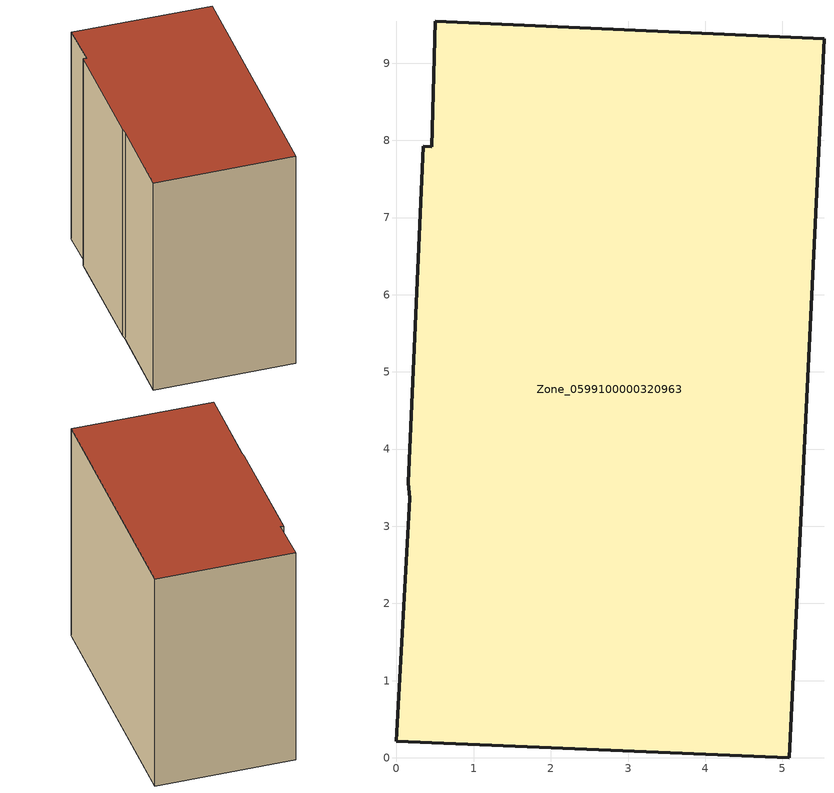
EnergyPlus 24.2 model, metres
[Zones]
Zone_0599100000320963
 floor ground (C_G): 0.46,7.92 0.51,9.54 5.54,9.32 5.09,0 0,0.22 0.17,3.37 0.15,3.57 0.35,7.92 z0
 wall outside (C_F): 0,0.22 5.09,0 5.54,9.32 0.51,9.54 0.46,7.92 0.35,7.92 0.15,3.57 0.17,3.37 0,0.22 z0:8.59
 roof outside (C_R): 0.51,9.54 0.46,7.92 0.35,7.92 0.15,3.57 0.17,3.37 0,0.22 5.09,0 5.54,9.32 z8.59
[BUILDING]
Pand.0599100000320963: North Axis=0; Terrain=City; Loads Convergence Tolerance Value=0.04; Temperature Convergence Tolerance Value=0.4; Solar Distribution=FullExterior; Maximum Number of Warmup Days=25; Minimum Number of Warmup Days=1
[Site:Location]
Rotterdam.The.Hague.AP_ZH_NLD Design_Conditions: Latitude=51.96; Longitude=4.45; Time Zone=1; Elevation=-4.5
[SITE:GROUNDTEMPERATURE:BUILDINGSURFACE]
18, 18, 18, 18, 18, 18, 18, 18, 18, 18, 18, 18
[MATERIAL] Thermal Absorptance=0.9; Solar Absorptance=0.7; Visible Absorptance=0.7
Name | Roughness | Thickness | Conductivity | Density | Specific Heat
G.TC.1975-1991 | MediumSmooth | 0.15 | 0.288461 | 540 | 1210
F.TC.1975-1991 | Rough | 0.3 | 0.230769 | 1920 | 840
R.TC.1975-1991 | MediumRough | 0.2 | 0.153846 | 1500 | 1000
[CONSTRUCTION]
C_G: G.TC.1975-1991
C_F: F.TC.1975-1991
C_R: R.TC.1975-1991
[ZONE]
Zone_0599100000320963: Type=1; Multiplier=1; Ceiling Height=Autocalculate; Volume=Autocalculate; Floor Area=autocalculate; Part of Total Floor Area=Yes
[ZONEINFILTRATION:DESIGNFLOWRATE]
Infil_Zone_0599100000320963: Zone or ZoneList or Space or SpaceList=Zone_0599100000320963; Schedule=AlwaysOn; Design Flow Rate Calculation Method=Flow/Area; Flow Rate per Floor Area=0.003; Constant Term Coefficient=1; Temperature Term Coefficient=0; Velocity Term Coefficient=0; Velocity Squared Term Coefficient=0
[HVACTEMPLATE:ZONE:IDEALLOADSAIRSYSTEM]
Zone_0599100000320963: Maximum Heating Supply Air Temperature=50; Minimum Cooling Supply Air Temperature=13; Maximum Heating Supply Air Humidity Ratio=0.0156; Minimum Cooling Supply Air Humidity Ratio=0.0077; Heating Limit=NoLimit; Cooling Limit=NoLimit; Dehumidification Control Type=ConstantSensibleHeatRatio; Cooling Sensible Heat Ratio=0.7; Dehumidification Setpoint=60; Humidification Control Type=None; Humidification Setpoint=30; Outdoor Air Method=None; Outdoor Air Flow Rate per Person=0.00944; Outdoor Air Flow Rate per Zone Floor Area=0; Outdoor Air Flow Rate per Zone=0; Demand Controlled Ventilation Type=None; Outdoor Air Economizer Type=NoEconomizer; Heat Recovery Type=None; Sensible Heat Recovery Effectiveness=0.7; Latent Heat Recovery Effectiveness=0.65
[ZONECONTROL:THERMOSTAT]
ThermostatControl_Zone_0599100000320963: Zone or ZoneList=Zone_0599100000320963; Control Type Schedule=DualSetpointControlType; Control 1=Thermostat_Zone_0599100000320963; Temperature Difference Between Cutout And Setpoint=0
[THERMOSTATSETPOINT:DUALSETPOINT]
Thermostat_Zone_0599100000320963: Heating Setpoint Temperature Schedule=HeatingSetpoint_Zone_0599100000320963; Cooling Setpoint Temperature Schedule=CoolingSetpoint_Zone_0599100000320963
[SCHEDULE:COMPACT]
HeatingSetpoint_Zone_0599100000320963: Through: 12/31, For: AllDays, Until: 24:00, 21
CoolingSetpoint_Zone_0599100000320963: Through: 12/31, For: AllDays, Until: 24:00, 24
DualSetpointControlType: Through: 12/31, For: AllDays, Until: 24:00, 4
AlwaysOn: Through: 12/31, For: AllDays, Until: 24:00, 1
